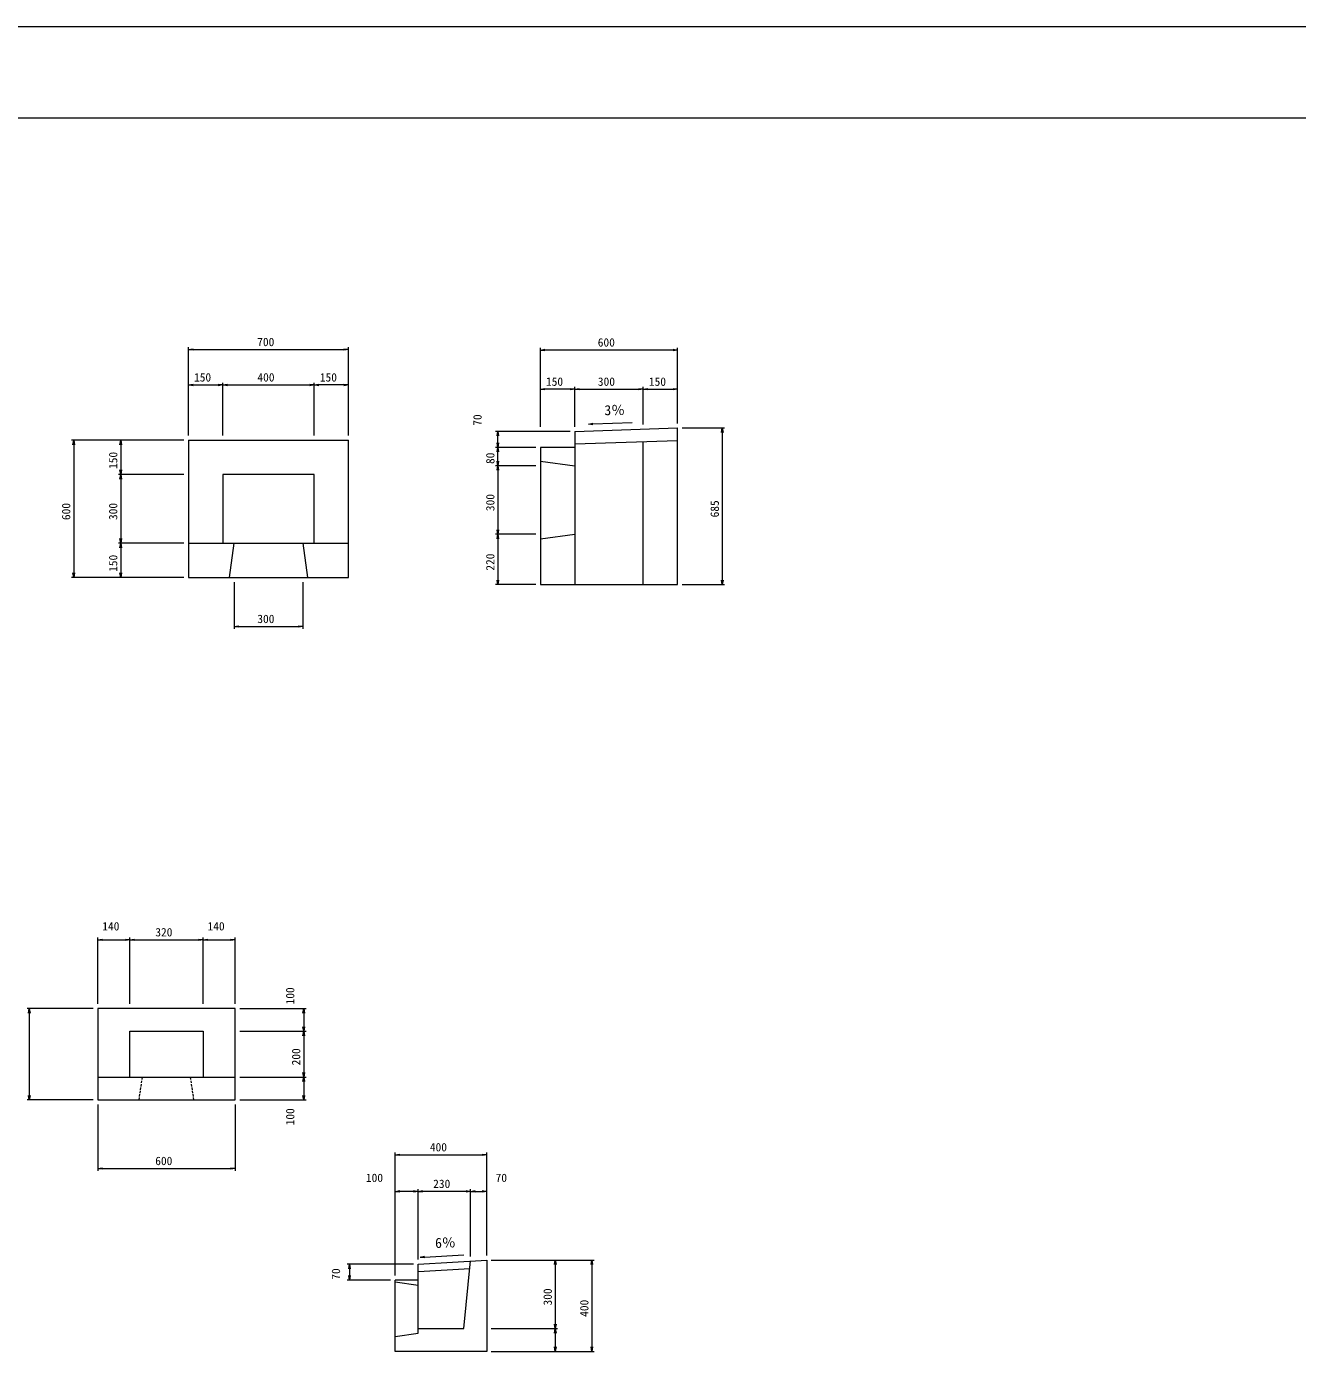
# Model space of a CAD drawing. Units: millimetres on the paper. Extents: x 40 to 461, y 148 to 446.
# Drawn here: x 111.5 to 250.5, y 300.7 to 445.5 of the extents above; entities that cross this region are included whole.
import ezdxf
from ezdxf.enums import TextEntityAlignment as Align

# ---------------------------------------------------------------- set-up
doc = ezdxf.new("R2010")
doc.units = ezdxf.units.MM
doc.linetypes.add('USER1', pattern=[0.375, 0.25, -0.125])
for name, color, linetype, lineweight in [('D-STR-DIM（寸法）', 7, 'Continuous', 18), ('D-STR-HTXT（旗揚げ）', 7, 'Continuous', 18), ('D-STR（構造物外形線）', 1, 'Continuous', 18), ('D-TTL(外枠）', 2, 'Continuous', 18), ('DEFPOINTS_2', 8, 'Continuous', 18)]:
    doc.layers.add(name, color=color, linetype=linetype, lineweight=lineweight)
doc.layers.add('D-STR-TXT（文字）', color=7, linetype='Continuous')
doc.styles.add('ＭＳ ゴシック', font='')
doc.styles.get('ＭＳ ゴシック').set_extended_font_data('MS Gothic')

msp = doc.modelspace()

# ---------------------------------------------------------------- linework, layer by layer
at = {"layer": 'D-STR-DIM（寸法）'}
for p, q in [((129.226, 400.775), (129.226, 410.436)), ((129.226, 410.186), (129.726, 410.269)), ((129.726, 410.103), (129.226, 410.186)), ((129.226, 410.186), (129.726, 410.186)), ((129.726, 410.186), (146.226, 410.186)), ((146.226, 410.269), (146.726, 410.186)), ((146.726, 410.186), (146.226, 410.103)), ((146.726, 410.186), (146.226, 410.186)), ((146.726, 400.775), (146.726, 410.436)), ((167.7, 401.743), (167.7, 410.386)), ((167.7, 410.136), (168.2, 410.22)), ((168.2, 410.053), (167.7, 410.136)), ((167.7, 410.136), (168.2, 410.136)), ((182.2, 410.136), (168.2, 410.136)), ((182.2, 410.22), (182.7, 410.136)), ((182.7, 410.136), (182.2, 410.053)), ((182.7, 410.136), (182.2, 410.136)), ((182.7, 402.118), (182.7, 410.386)), ((129.226, 400.775), (129.226, 406.567)), ((129.226, 406.317), (129.726, 406.4)), ((129.726, 406.234), (129.226, 406.317)), ((129.226, 406.317), (129.726, 406.317)), ((129.726, 406.317), (132.476, 406.317)), ((132.476, 406.4), (132.976, 406.317)), ((132.976, 406.317), (132.476, 406.234)), ((132.976, 406.317), (132.476, 406.317)), ((132.976, 400.775), (132.976, 406.567)), ((132.976, 400.775), (132.976, 406.567)), ((132.976, 406.317), (133.476, 406.4)), ((133.476, 406.234), (132.976, 406.317)), ((132.976, 406.317), (133.476, 406.317)), ((133.476, 406.317), (142.476, 406.317)), ((142.476, 406.4), (142.976, 406.317)), ((142.976, 406.317), (142.476, 406.234)), ((142.976, 406.317), (142.476, 406.317)), ((142.976, 400.775), (142.976, 406.567)), ((142.976, 400.775), (142.976, 406.567)), ((142.976, 406.317), (143.476, 406.4)), ((143.476, 406.234), (142.976, 406.317)), ((142.976, 406.317), (143.476, 406.317)), ((146.226, 406.317), (143.476, 406.317)), ((146.226, 406.4), (146.726, 406.317)), ((146.726, 406.317), (146.226, 406.234)), ((146.726, 406.317), (146.226, 406.317)), ((146.726, 400.775), (146.726, 406.567)), ((167.7, 401.743), (167.7, 406.1)), ((167.7, 405.85), (168.2, 405.933)), ((168.2, 405.767), (167.7, 405.85)), ((167.7, 405.85), (168.2, 405.85)), ((170.95, 405.85), (168.2, 405.85)), ((170.95, 405.933), (171.45, 405.85)), ((171.45, 405.85), (170.95, 405.767)), ((171.45, 405.85), (170.95, 405.85)), ((171.45, 401.743), (171.45, 406.1)), ((171.45, 401.743), (171.45, 406.1)), ((171.45, 405.85), (171.95, 405.933)), ((171.95, 405.767), (171.45, 405.85)), ((171.45, 405.85), (171.95, 405.85)), ((171.95, 405.85), (178.45, 405.85)), ((178.45, 405.933), (178.95, 405.85)), ((178.95, 405.85), (178.45, 405.767)), ((178.95, 405.85), (178.45, 405.85)), ((178.95, 401.993), (178.95, 406.1)), ((178.95, 401.993), (178.95, 406.1)), ((178.95, 405.85), (179.45, 405.933)), ((179.45, 405.767), (178.95, 405.85)), ((178.95, 405.85), (179.45, 405.85)), ((179.45, 405.85), (182.2, 405.85)), ((182.2, 405.933), (182.7, 405.85)), ((182.7, 405.85), (182.2, 405.767)), ((182.7, 405.85), (182.2, 405.85)), ((182.7, 402.118), (182.7, 406.1)), ((170.95, 401.243), (162.798, 401.243)), ((162.965, 400.743), (163.048, 401.243)), ((163.048, 401.243), (163.131, 400.743)), ((163.048, 401.243), (163.048, 400.743)), ((172.942, 402.042), (173.439, 402.142)), ((172.942, 402.042), (173.442, 402.059)), ((173.445, 401.975), (172.942, 402.042)), ((183.2, 401.618), (187.834, 401.618)), ((187.501, 401.118), (187.584, 401.618)), ((187.584, 401.618), (187.668, 401.118)), ((187.584, 401.618), (187.584, 401.118)), ((128.726, 400.275), (116.433, 400.275)), ((116.6, 399.775), (116.683, 400.275)), ((116.683, 400.275), (116.766, 399.775)), ((116.683, 400.275), (116.683, 399.775)), ((116.683, 399.775), (116.683, 385.775)), ((128.726, 400.275), (121.573, 400.275)), ((121.74, 399.775), (121.823, 400.275)), ((121.823, 400.275), (121.907, 399.775)), ((121.823, 400.275), (121.823, 399.775)), ((121.823, 399.775), (121.823, 397.025)), ((163.048, 399.493), (162.965, 399.993)), ((163.048, 399.993), (163.048, 400.743)), ((163.131, 399.993), (163.048, 399.493)), ((163.048, 399.493), (163.048, 399.993)), ((187.584, 401.118), (187.584, 384.993)), ((167.2, 399.493), (162.798, 399.493)), ((167.2, 399.493), (162.798, 399.493)), ((162.965, 398.993), (163.048, 399.493)), ((163.048, 399.493), (163.131, 398.993)), ((163.048, 399.493), (163.048, 398.993)), ((163.048, 397.993), (163.048, 398.993)), ((121.823, 396.525), (121.74, 397.025)), ((121.907, 397.025), (121.823, 396.525)), ((121.823, 396.525), (121.823, 397.025)), ((167.2, 397.493), (162.798, 397.493)), ((167.2, 397.493), (162.798, 397.493)), ((163.048, 397.493), (162.965, 397.993)), ((162.965, 396.993), (163.048, 397.493)), ((163.131, 397.993), (163.048, 397.493)), ((163.048, 397.493), (163.048, 397.993)), ((163.048, 397.493), (163.131, 396.993)), ((163.048, 397.493), (163.048, 396.993)), ((163.048, 396.993), (163.048, 390.493)), ((128.726, 396.525), (121.573, 396.525)), ((128.726, 396.525), (121.573, 396.525)), ((121.74, 396.025), (121.823, 396.525)), ((121.823, 396.525), (121.907, 396.025)), ((121.823, 396.525), (121.823, 396.025)), ((121.823, 396.025), (121.823, 389.525)), ((167.2, 389.993), (162.798, 389.993)), ((167.2, 389.993), (162.798, 389.993)), ((163.048, 389.993), (162.965, 390.493)), ((162.965, 389.493), (163.048, 389.993)), ((163.131, 390.493), (163.048, 389.993)), ((163.048, 389.993), (163.048, 390.493)), ((163.048, 389.993), (163.131, 389.493)), ((163.048, 389.993), (163.048, 389.493)), ((128.726, 389.025), (121.573, 389.025)), ((128.726, 389.025), (121.573, 389.025)), ((121.823, 389.025), (121.74, 389.525)), ((121.74, 388.525), (121.823, 389.025)), ((121.907, 389.525), (121.823, 389.025)), ((121.823, 389.025), (121.823, 389.525)), ((121.823, 389.025), (121.907, 388.525)), ((121.823, 389.025), (121.823, 388.525)), ((121.823, 388.525), (121.823, 385.775)), ((163.048, 389.493), (163.048, 384.993)), ((128.726, 385.275), (116.433, 385.275)), ((116.683, 385.275), (116.6, 385.775)), ((116.766, 385.775), (116.683, 385.275)), ((116.683, 385.275), (116.683, 385.775)), ((128.726, 385.275), (121.573, 385.275)), ((121.823, 385.275), (121.74, 385.775)), ((121.907, 385.775), (121.823, 385.275)), ((121.823, 385.275), (121.823, 385.775)), ((134.226, 384.775), (134.226, 379.666)), ((141.726, 384.775), (141.726, 379.666)), ((167.2, 384.493), (162.798, 384.493)), ((163.048, 384.493), (162.965, 384.993)), ((163.131, 384.993), (163.048, 384.493)), ((163.048, 384.493), (163.048, 384.993)), ((183.2, 384.493), (187.834, 384.493)), ((187.584, 384.493), (187.501, 384.993)), ((187.668, 384.993), (187.584, 384.493)), ((187.584, 384.493), (187.584, 384.993)), ((134.226, 379.916), (134.726, 380)), ((134.726, 379.833), (134.226, 379.916)), ((134.226, 379.916), (134.726, 379.916)), ((134.726, 379.916), (141.226, 379.916)), ((141.226, 380), (141.726, 379.916)), ((141.726, 379.916), (141.226, 379.833)), ((141.726, 379.916), (141.226, 379.916)), ((119.325, 338.667), (119.325, 345.917)), ((119.325, 345.667), (119.825, 345.75)), ((119.825, 345.583), (119.325, 345.667)), ((119.325, 345.667), (119.825, 345.667)), ((119.825, 345.667), (122.325, 345.667)), ((122.325, 345.75), (122.825, 345.667)), ((122.825, 345.667), (122.325, 345.583)), ((122.825, 345.667), (122.325, 345.667)), ((122.825, 338.667), (122.825, 345.917)), ((122.825, 338.667), (122.825, 345.917)), ((122.825, 345.667), (123.325, 345.75)), ((123.325, 345.583), (122.825, 345.667)), ((122.825, 345.667), (123.325, 345.667)), ((123.325, 345.667), (130.325, 345.667)), ((130.325, 345.75), (130.825, 345.667)), ((130.825, 345.667), (130.325, 345.583)), ((130.825, 345.667), (130.325, 345.667)), ((130.825, 338.667), (130.825, 345.917)), ((130.825, 338.667), (130.825, 345.917)), ((130.825, 345.667), (131.325, 345.75)), ((131.325, 345.583), (130.825, 345.667)), ((130.825, 345.667), (131.325, 345.667)), ((131.325, 345.667), (133.825, 345.667)), ((133.825, 345.75), (134.325, 345.667)), ((134.325, 345.667), (133.825, 345.583)), ((134.325, 345.667), (133.825, 345.667)), ((134.325, 338.667), (134.325, 345.917)), ((118.825, 338.167), (111.575, 338.167)), ((111.742, 337.667), (111.825, 338.167)), ((111.825, 338.167), (111.908, 337.667)), ((111.825, 338.167), (111.825, 337.667)), ((111.825, 337.667), (111.825, 328.667)), ((134.825, 338.167), (142.075, 338.167)), ((141.742, 337.667), (141.825, 338.167)), ((141.825, 338.167), (141.908, 337.667)), ((141.825, 338.167), (141.825, 337.667)), ((141.825, 337.667), (141.825, 336.167)), ((141.825, 335.667), (141.742, 336.167)), ((141.908, 336.167), (141.825, 335.667)), ((141.825, 335.667), (141.825, 336.167)), ((134.825, 335.667), (142.075, 335.667)), ((134.825, 335.667), (142.075, 335.667)), ((141.742, 335.167), (141.825, 335.667)), ((141.825, 335.667), (141.908, 335.167)), ((141.825, 335.667), (141.825, 335.167)), ((141.825, 335.167), (141.825, 331.167)), ((134.825, 330.667), (142.075, 330.667)), ((134.825, 330.667), (142.075, 330.667)), ((141.825, 330.667), (141.742, 331.167)), ((141.742, 330.167), (141.825, 330.667)), ((141.908, 331.167), (141.825, 330.667)), ((141.825, 330.667), (141.825, 331.167)), ((141.825, 330.667), (141.908, 330.167)), ((141.825, 330.667), (141.825, 330.167)), ((141.825, 330.167), (141.825, 328.667)), ((118.825, 328.167), (111.575, 328.167)), ((111.825, 328.167), (111.742, 328.667)), ((111.908, 328.667), (111.825, 328.167)), ((111.825, 328.167), (111.825, 328.667)), ((119.325, 327.667), (119.325, 320.417)), ((134.325, 327.667), (134.325, 320.417)), ((134.825, 328.167), (142.075, 328.167)), ((141.825, 328.167), (141.742, 328.667)), ((141.908, 328.667), (141.825, 328.167)), ((141.825, 328.167), (141.825, 328.667)), ((151.825, 308.967), (151.825, 322.417)), ((151.825, 322.167), (152.325, 322.25)), ((152.325, 322.083), (151.825, 322.167)), ((151.825, 322.167), (152.325, 322.167)), ((152.325, 322.167), (161.325, 322.167)), ((161.325, 322.25), (161.825, 322.167)), ((161.825, 322.167), (161.325, 322.083)), ((161.825, 322.167), (161.325, 322.167)), ((161.825, 311.167), (161.825, 322.417)), ((119.325, 320.667), (119.825, 320.75)), ((119.825, 320.583), (119.325, 320.667)), ((119.325, 320.667), (119.825, 320.667)), ((119.825, 320.667), (133.825, 320.667)), ((133.825, 320.75), (134.325, 320.667)), ((134.325, 320.667), (133.825, 320.583)), ((134.325, 320.667), (133.825, 320.667)), ((151.825, 308.967), (151.825, 318.417)), ((151.825, 318.167), (152.325, 318.25)), ((152.325, 318.083), (151.825, 318.167)), ((151.825, 318.167), (152.325, 318.167)), ((153.825, 318.167), (152.325, 318.167)), ((153.825, 318.25), (154.325, 318.167)), ((154.325, 318.167), (153.825, 318.083)), ((154.325, 318.167), (153.825, 318.167)), ((154.325, 310.717), (154.325, 318.417)), ((154.325, 310.717), (154.325, 318.417)), ((154.325, 318.167), (154.825, 318.25)), ((154.825, 318.083), (154.325, 318.167)), ((154.325, 318.167), (154.825, 318.167)), ((159.575, 318.167), (154.825, 318.167)), ((159.575, 318.25), (160.075, 318.167)), ((160.075, 318.167), (159.575, 318.083)), ((160.075, 318.167), (159.575, 318.167)), ((160.075, 311.062), (160.075, 318.417)), ((160.075, 311.062), (160.075, 318.417)), ((160.075, 318.167), (160.575, 318.25)), ((160.575, 318.083), (160.075, 318.167)), ((160.075, 318.167), (160.575, 318.167)), ((160.575, 318.167), (161.325, 318.167)), ((161.325, 318.25), (161.825, 318.167)), ((161.825, 318.167), (161.325, 318.083)), ((161.825, 318.167), (161.325, 318.167)), ((161.825, 311.167), (161.825, 318.417)), ((153.825, 310.217), (146.575, 310.217)), ((146.742, 309.717), (146.825, 310.217)), ((146.825, 310.217), (146.908, 309.717)), ((146.825, 310.217), (146.825, 309.717)), ((154.546, 310.962), (155.04, 311.075)), ((154.546, 310.962), (155.045, 310.992)), ((155.05, 310.909), (154.546, 310.962)), ((162.325, 310.667), (169.575, 310.667)), ((162.325, 310.667), (173.575, 310.667)), ((169.242, 310.167), (169.325, 310.667)), ((169.325, 310.667), (169.408, 310.167)), ((169.325, 310.667), (169.325, 310.167)), ((169.325, 310.167), (169.325, 303.667)), ((173.242, 310.167), (173.325, 310.667)), ((173.325, 310.667), (173.408, 310.167)), ((173.325, 310.667), (173.325, 310.167)), ((173.325, 310.167), (173.325, 301.167)), ((146.825, 308.467), (146.742, 308.967)), ((146.825, 309.717), (146.825, 308.967)), ((146.908, 308.967), (146.825, 308.467)), ((146.825, 308.467), (146.825, 308.967)), ((151.325, 308.467), (146.575, 308.467)), ((162.325, 303.167), (169.575, 303.167)), ((162.325, 303.167), (169.575, 303.167)), ((169.325, 303.167), (169.242, 303.667)), ((169.242, 302.667), (169.325, 303.167)), ((169.408, 303.667), (169.325, 303.167)), ((169.325, 303.167), (169.325, 303.667)), ((169.325, 303.167), (169.408, 302.667)), ((169.325, 303.167), (169.325, 302.667)), ((169.325, 302.667), (169.325, 301.167)), ((162.325, 300.667), (169.575, 300.667)), ((162.325, 300.667), (173.575, 300.667)), ((169.325, 300.667), (169.242, 301.167)), ((169.408, 301.167), (169.325, 300.667)), ((169.325, 300.667), (169.325, 301.167)), ((173.325, 300.667), (173.242, 301.167)), ((173.408, 301.167), (173.325, 300.667)), ((173.325, 300.667), (173.325, 301.167))]:
    msp.add_line(p, q, dxfattribs=at)
at = {"layer": 'D-STR-HTXT（旗揚げ）'}
for p, q in [((173.442, 402.059), (177.714, 402.201)), ((155.045, 310.992), (159.312, 311.248))]:
    msp.add_line(p, q, dxfattribs=at)
at = {"layer": 'D-STR（構造物外形線）'}
for p, q in [((171.45, 401.243), (182.7, 401.618)), ((171.45, 401.243), (171.45, 384.493)), ((182.7, 384.493), (182.7, 401.618)), ((129.226, 400.275), (129.226, 385.275)), ((129.226, 400.275), (146.726, 400.275)), ((146.726, 385.275), (146.726, 400.275)), ((171.45, 399.867), (182.7, 400.242)), ((178.95, 384.493), (178.95, 400.117)), ((167.7, 399.493), (167.7, 384.493)), ((171.45, 399.493), (167.7, 399.493)), ((167.7, 397.993), (171.45, 397.493)), ((132.976, 396.525), (132.976, 389.025)), ((142.976, 396.525), (132.976, 396.525)), ((142.976, 389.025), (142.976, 396.525)), ((167.7, 389.493), (171.45, 389.993)), ((129.226, 389.025), (146.726, 389.025)), ((133.726, 385.275), (134.226, 389.025)), ((141.726, 389.025), (142.226, 385.275)), ((129.226, 385.275), (146.726, 385.275)), ((167.7, 384.493), (182.7, 384.493)), ((119.325, 338.167), (119.325, 328.167)), ((134.325, 338.167), (119.325, 338.167)), ((134.325, 328.167), (134.325, 338.167)), ((122.825, 330.667), (122.825, 335.667)), ((122.825, 335.667), (130.825, 335.667)), ((130.825, 335.667), (130.825, 330.667)), ((119.325, 330.667), (134.325, 330.667)), ((119.325, 328.167), (134.325, 328.167)), ((154.325, 310.217), (161.825, 310.667)), ((154.325, 302.667), (154.325, 310.217)), ((159.325, 303.167), (160.075, 310.562)), ((161.825, 310.667), (161.825, 300.667)), ((154.373, 309.418), (159.993, 309.755)), ((151.825, 300.667), (151.825, 308.467)), ((154.325, 308.467), (151.825, 308.467)), ((151.825, 308.292), (154.325, 307.917)), ((154.325, 303.167), (159.325, 303.167)), ((151.825, 302.292), (154.325, 302.667)), ((161.825, 300.667), (151.825, 300.667))]:
    msp.add_line(p, q, dxfattribs=at)
at = {"layer": 'D-STR（構造物外形線）', "linetype": 'USER1'}
for p, q in [((123.825, 328.167), (124.2, 330.667)), ((129.825, 328.167), (129.45, 330.667))]:
    msp.add_line(p, q, dxfattribs=at)
at = {"layer": 'D-TTL(外枠）'}
msp.add_line((51.713, 435.5), (449.213, 435.5), dxfattribs=at)
at = {"layer": 'DEFPOINTS_2'}
msp.add_line((40.213, 445.5), (460.713, 445.5), dxfattribs=at)

# ---------------------------------------------------------------- texts
at = {"layer": 'D-STR-DIM（寸法）', "style": 'ＭＳ ゴシック'}
for s, p in [('700', (136.739, 410.286)), ('600', (173.969, 410.236)), ('150', (129.835, 406.417)), ('400', (136.764, 406.417)), ('150', (143.585, 406.417)), ('150', (168.31, 405.95)), ('300', (173.979, 405.95)), ('150', (179.56, 405.95)), ('300', (136.754, 380.016)), ('140', (119.809, 346.417)), ('320', (125.603, 345.767)), ('140', (131.309, 346.417)), ('400', (155.613, 322.267)), ('600', (125.594, 320.767)), ('100', (148.624, 318.917)), ('70', (162.803, 318.917)), ('230', (155.975, 318.267))]:
    msp.add_text(s, height=0.9164, dxfattribs=at).set_placement(p, align=Align.BOTTOM_LEFT)
for s, height, rotation, p in [('70', 0.9164, 90, (161.548, 401.859)), ('150', 0.9164, 90, (121.723, 397.134)), ('80', 0.9164, 90, (162.948, 397.678)), ('300', 0.9164, 90, (162.948, 392.522)), ('600', 0.9164, 90, (116.583, 391.544)), ('300', 0.9164, 90, (121.723, 391.553)), ('685', 0.9164, 90, (187.484, 391.841)), ('150', 0.9164, 90, (121.723, 385.884)), ('220', 0.9164, 90, (162.948, 386.019)), ('100', 0.9164, 90, (141.075, 338.605)), ('200', 0.9164, 90, (141.725, 331.942)), ('100', 0.9164, 90, (141.075, 325.388)), ('6％', 1.1, 1.524, (156.207, 311.649)), ('70', 0.9164, 90, (146.075, 308.51)), ('300', 0.9164, 90, (169.225, 305.695)), ('400', 0.9164, 90, (173.225, 304.455))]:
    msp.add_text(s, height=height, rotation=rotation, dxfattribs=at).set_placement(p, align=Align.BOTTOM_LEFT)
at = {"layer": 'D-STR-TXT（文字）', "style": 'ＭＳ ゴシック'}
msp.add_text('3％', height=1.1, dxfattribs=at).set_placement((174.692, 402.685), align=Align.BOTTOM_LEFT)

doc.saveas('drawing.dxf')
